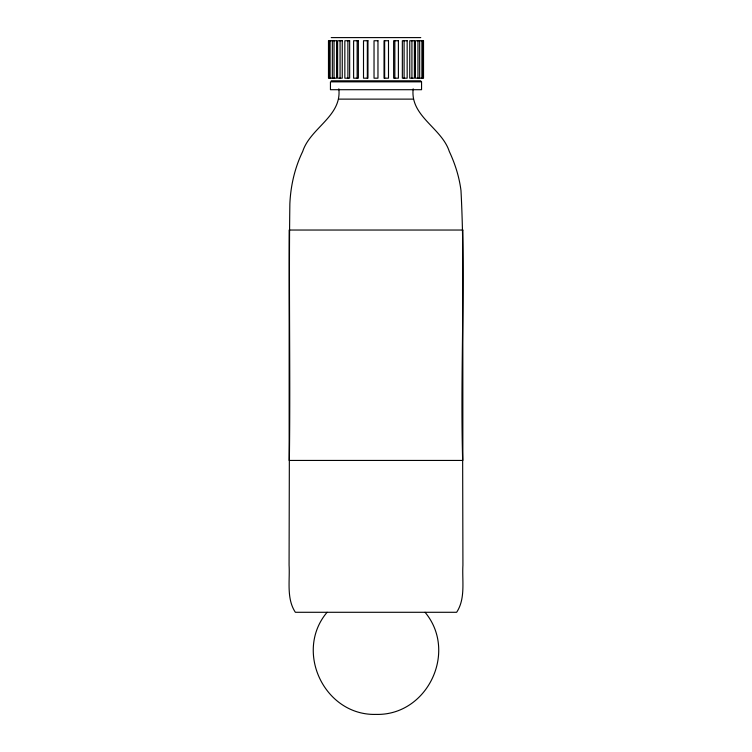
<?xml version="1.0" encoding="UTF-8"?>
<svg xmlns="http://www.w3.org/2000/svg" width="752" height="752" viewBox="0 0 752 752"><rect width="100%" height="100%" fill="white"/><g stroke="black" fill="none" stroke-linecap="round" stroke-linejoin="round"><path stroke-width="1.13" d="M338.823 88.821C342.028 116.287 310.303 127.831 302.689 151.49C294.765 167.828 290.648 185.744 289.858 203.858C288.665 289.37 290.545 374.91 289.341 460.44L289.078 565.166C289.999 580.751 286.268 598.498 295.357 612.288L456.643 612.288C465.732 598.498 462.001 580.751 462.922 565.166L462.659 460.44C460.121 370.539 465.685 280.383 460.985 190.585C459.275 177.002 455.12 163.87 449.311 151.49C441.697 127.831 409.972 116.287 413.177 88.821M327.092 612.288C293.872 651.458 324.535 715.838 376 714.4C427.512 715.782 457.959 651.646 425.049 612.288M331.228 37.6L420.772 37.6M331.228 80.802L420.772 80.802M338.823 99.123L413.177 99.123M422.765 40.74L422.765 78.18M421.891 40.74L421.891 78.18M419.663 40.74L419.663 78.18M417.962 40.74L417.962 78.18M411.927 40.74L411.927 78.18M404.097 40.74L404.097 78.18M394.847 40.74L394.847 78.18M384.657 40.74L384.657 78.18M367.343 40.74L367.343 78.18M357.153 40.74L357.153 78.18M347.903 40.74L347.903 78.18M340.073 40.74L340.073 78.18M334.038 40.74L334.038 78.18M332.337 40.74L332.337 78.18M330.109 40.74L330.109 78.18M329.235 40.74L329.235 78.18M336.558 40.74L328.483 40.74L328.483 78.18L336.558 78.18L336.558 40.74M342.254 40.74L337.62 40.74L337.62 78.18L342.254 78.18L342.254 40.74M349.652 40.74L344.839 40.74L344.839 78.18L349.652 78.18L349.652 40.74M358.366 40.74L353.609 40.74L353.609 78.18L358.366 78.18L358.366 40.74M367.963 40.74L363.507 40.74L363.507 78.18L367.963 78.18L367.963 40.74M377.965 40.74L374.035 40.74L374.035 78.18L377.965 78.18L377.965 40.74M388.493 40.74L384.037 40.74L384.037 78.18L388.493 78.18L388.493 40.74M398.391 40.74L393.634 40.74L393.634 78.18L398.391 78.18L398.391 40.74M407.161 40.74L402.348 40.74L402.348 78.18L407.161 78.18L407.161 40.74M414.38 40.74L409.746 40.74L409.746 78.18L414.38 78.18L414.38 40.74M423.517 40.74L415.442 40.74L415.442 78.18L423.517 78.18L423.517 40.74M421.552 81.846L330.448 81.846L330.448 89.704L421.552 89.704L421.552 81.846M462.847 230.037L289.153 230.037L289.153 460.44L462.847 460.44L462.847 230.037"/></g></svg>
